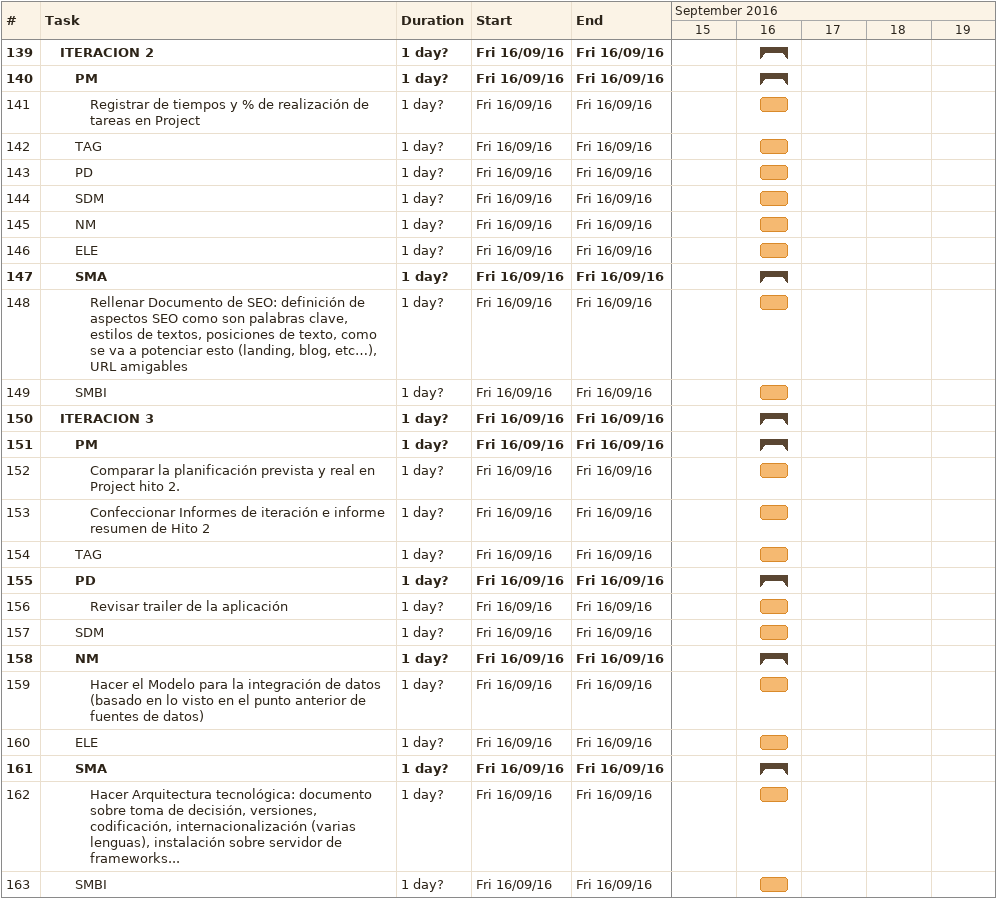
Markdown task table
| ID | Level | Task | Duration | Start | Finish |
|---|---|---|---|---|---|
| 139 | 2 | **ITERACION 2** | 1d? | 2016-09-16 | 2016-09-16 |
| 140 | 3 | **PM** | 1d? | 2016-09-16 | 2016-09-16 |
| 141 | 4 | Registrar de tiempos y % de realización de tareas en Project | 1d? | 2016-09-16 | 2016-09-16 |
| 142 | 3 | TAG | 1d? | 2016-09-16 | 2016-09-16 |
| 143 | 3 | PD | 1d? | 2016-09-16 | 2016-09-16 |
| 144 | 3 | SDM | 1d? | 2016-09-16 | 2016-09-16 |
| 145 | 3 | NM | 1d? | 2016-09-16 | 2016-09-16 |
| 146 | 3 | ELE | 1d? | 2016-09-16 | 2016-09-16 |
| 147 | 3 | **SMA** | 1d? | 2016-09-16 | 2016-09-16 |
| 148 | 4 | Rellenar Documento de SEO: definición de aspectos SEO como son palabras clave, estilos de textos, posiciones de texto, como se va a potenciar esto (landing, blog, etc…), URL amigables | 1d? | 2016-09-16 | 2016-09-16 |
| 149 | 3 | SMBI | 1d? | 2016-09-16 | 2016-09-16 |
| 150 | 2 | **ITERACION 3** | 1d? | 2016-09-16 | 2016-09-16 |
| 151 | 3 | **PM** | 1d? | 2016-09-16 | 2016-09-16 |
| 152 | 4 | Comparar la planificación prevista y real en Project hito 2. | 1d? | 2016-09-16 | 2016-09-16 |
| 153 | 4 | Confeccionar Informes de iteración e informe resumen de Hito 2 | 1d? | 2016-09-16 | 2016-09-16 |
| 154 | 3 | TAG | 1d? | 2016-09-16 | 2016-09-16 |
| 155 | 3 | **PD** | 1d? | 2016-09-16 | 2016-09-16 |
| 156 | 4 | Revisar trailer de la aplicación | 1d? | 2016-09-16 | 2016-09-16 |
| 157 | 3 | SDM | 1d? | 2016-09-16 | 2016-09-16 |
| 158 | 3 | **NM** | 1d? | 2016-09-16 | 2016-09-16 |
| 159 | 4 | Hacer el Modelo para la integración de datos (basado en lo visto en el punto anterior de fuentes de datos) | 1d? | 2016-09-16 | 2016-09-16 |
| 160 | 3 | ELE | 1d? | 2016-09-16 | 2016-09-16 |
| 161 | 3 | **SMA** | 1d? | 2016-09-16 | 2016-09-16 |
| 162 | 4 | Hacer Arquitectura tecnológica: documento sobre toma de decisión, versiones, codificación, internacionalización (varias lenguas), instalación sobre servidor de frameworks... | 1d? | 2016-09-16 | 2016-09-16 |
| 163 | 3 | SMBI | 1d? | 2016-09-16 | 2016-09-16 |
